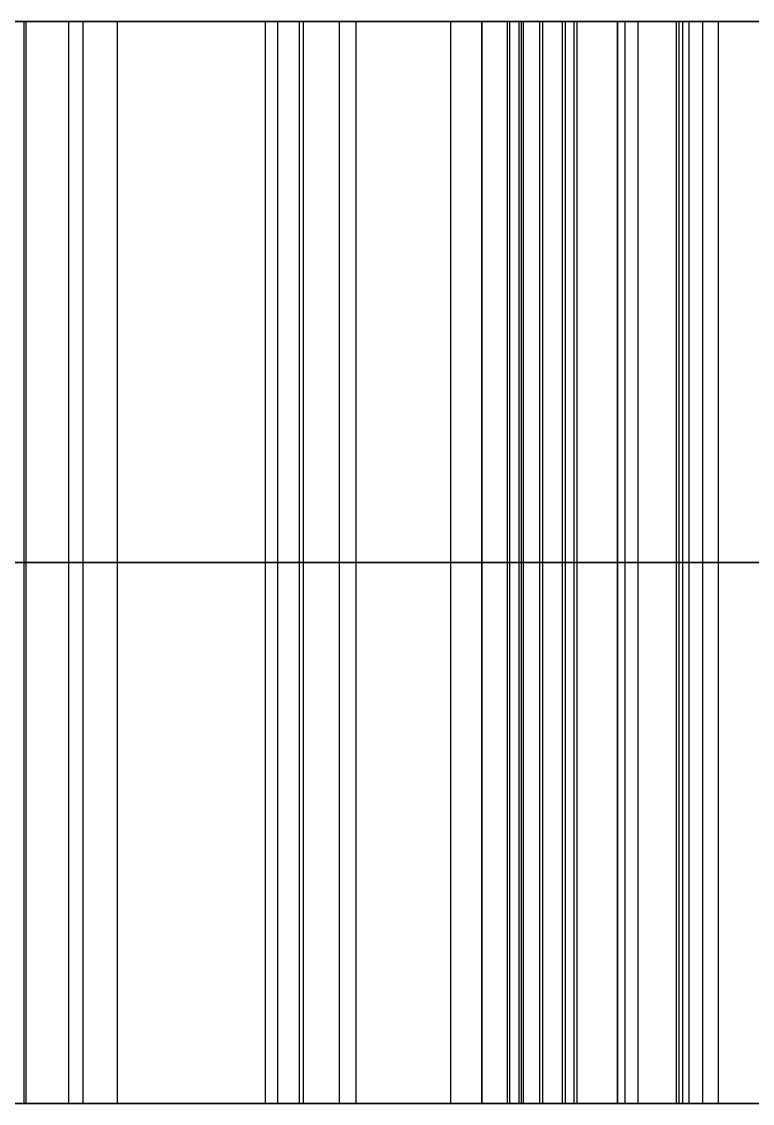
# Model space of a CAD drawing. Header units: millimetres. Extents: x -170 to 170, y -1654 to 210.
# Drawn here: x 99.56 to 109.69, y -50.53 to -35.53 of the extents above; entities that cross this region are included whole.
import ezdxf

# ---------------------------------------------------------------- set-up
doc = ezdxf.new("R2010")
doc.units = ezdxf.units.MM
doc.header["$MEASUREMENT"] = 0
doc.layers.add('V1', color=7, linetype='Continuous', true_color=0x000000)

msp = doc.modelspace()

# ---------------------------------------------------------------- linework, layer by layer
at = {"layer": 'V1'}
for p, q in [((87.183, -35.528, 255), (124.457, -35.528, 255)), ((94.833, -35.528, 345.833), (127.736, -35.528, 345.833)), ((94.833, -35.528, 164.167), (127.164, -35.528, 164.167)), ((-153, -43.028, 25), (153, -43.028, 25)), ((-153, -43.028, 25), (153, -43.028, 25)), ((87.183, -50.528, 255), (124.457, -50.528, 255)), ((94.833, -50.528, 345.833), (127.736, -50.528, 345.833)), ((94.833, -50.528, 164.167), (127.164, -50.528, 164.167))]:
    msp.add_line(p, q, dxfattribs=at)
for points in [[(-153, -35.528), (0, -35.528), (153, -35.528)], [(153, -35.528, 50), (0, -35.528, 50), (-153, -35.528, 50)], [(99.588, -35.528, 194.785), (99.588, -43.028, 194.785), (99.588, -50.528, 194.785)], [(99.615, -35.528, 379.791), (99.615, -43.028, 379.791), (99.615, -50.528, 379.791)], [(99.615, -35.528, 194.855), (99.615, -43.028, 194.855), (99.615, -50.528, 194.855)], [(100.207, -35.528, 312.034), (100.207, -43.028, 312.034), (100.207, -50.528, 312.034)], [(100.405, -35.528, 197.91), (100.405, -43.028, 197.91), (100.405, -50.528, 197.91)], [(100.881, -35.528, 276.674), (100.881, -43.028, 276.674), (100.881, -50.528, 276.674)], [(100.882, -35.528, 233.324), (100.882, -43.028, 233.324), (100.882, -50.528, 233.324)], [(102.934, -35.528, 316.376), (102.934, -43.028, 316.376), (102.934, -50.528, 316.376)], [(103.106, -35.528, 193.553), (103.106, -43.028, 193.553), (103.106, -50.528, 193.553)], [(103.407, -35.528, 274.783), (103.407, -43.028, 274.783), (103.407, -50.528, 274.783)], [(103.408, -35.528, 235.215), (103.408, -43.028, 235.215), (103.408, -50.528, 235.215)], [(103.461, -35.528, 274.732), (103.461, -43.028, 274.732), (103.461, -50.528, 274.732)], [(103.463, -35.528, 235.267), (103.463, -43.028, 235.267), (103.463, -50.528, 235.267)], [(103.963, -35.528, 125.036), (103.963, -43.028, 125.036), (103.963, -50.528, 125.036)], [(104.193, -35.528, 384.886), (104.193, -43.028, 384.886), (104.193, -50.528, 384.886)], [(105.506, -35.528, 289.305), (105.506, -43.028, 289.305), (105.506, -50.528, 289.305)], [(105.508, -35.528, 220.694), (105.508, -43.028, 220.694), (105.508, -50.528, 220.694)], [(105.938, -35.528, 277.518), (105.938, -43.028, 277.518), (105.938, -50.528, 277.518)], [(105.94, -35.528, 232.481), (105.94, -43.028, 232.481), (105.94, -50.528, 232.481)], [(106.293, -35.528, 317.992), (106.293, -43.028, 317.992), (106.293, -50.528, 317.992)], [(106.324, -35.528, 317.924), (106.324, -43.028, 317.924), (106.324, -50.528, 317.924)], [(106.456, -35.528, 191.917), (106.456, -43.028, 191.917), (106.456, -50.528, 191.917)], [(106.487, -35.528, 191.985), (106.487, -43.028, 191.985), (106.487, -50.528, 191.985)], [(106.516, -35.528, 125.988), (106.516, -43.028, 125.988), (106.516, -50.528, 125.988)], [(106.74, -35.528, 383.919), (106.74, -43.028, 383.919), (106.74, -50.528, 383.919)], [(106.782, -35.528, 282.575), (106.782, -43.028, 282.575), (106.782, -50.528, 282.575)], [(106.783, -35.528, 227.424), (106.783, -43.028, 227.424), (106.783, -50.528, 227.424)], [(107.054, -35.528, 136.762), (107.054, -43.028, 136.762), (107.054, -50.528, 136.762)], [(107.098, -35.528, 136.701), (107.098, -43.028, 136.701), (107.098, -50.528, 136.701)], [(107.215, -35.528, 373.142), (107.215, -43.028, 373.142), (107.215, -50.528, 373.142)], [(107.258, -35.528, 373.203), (107.258, -43.028, 373.203), (107.258, -50.528, 373.203)], [(107.819, -35.528, 290.744), (107.819, -43.028, 290.744), (107.819, -50.528, 290.744)], [(107.821, -35.528, 219.255), (107.821, -43.028, 219.255), (107.821, -50.528, 219.255)], [(107.925, -35.528, 315.205), (107.925, -43.028, 315.205), (107.925, -50.528, 315.205)], [(108.105, -35.528, 194.694), (108.105, -43.028, 194.694), (108.105, -50.528, 194.694)], [(108.635, -35.528, 133.945), (108.635, -43.028, 133.945), (108.635, -50.528, 133.945)], [(108.673, -35.528, 280.05), (108.673, -43.028, 280.05), (108.673, -50.528, 280.05)], [(108.674, -35.528, 229.949), (108.674, -43.028, 229.949), (108.674, -50.528, 229.949)], [(108.724, -35.528, 279.995), (108.724, -43.028, 279.995), (108.724, -50.528, 279.995)], [(108.725, -35.528, 230.004), (108.725, -43.028, 230.004), (108.725, -50.528, 230.004)], [(108.812, -35.528, 375.949), (108.812, -43.028, 375.949), (108.812, -50.528, 375.949)], [(109.001, -35.528, 127.106), (109.001, -43.028, 127.106), (109.001, -50.528, 127.106)], [(109.218, -35.528, 382.787), (109.218, -43.028, 382.787), (109.218, -50.528, 382.787)], [(-153, -43.028), (0, -43.028), (153, -43.028)], [(153, -43.028, 50), (0, -43.028, 50), (-153, -43.028, 50)], [(-153, -43.028), (0, -43.028), (153, -43.028)], [(153, -43.028, 50), (0, -43.028, 50), (-153, -43.028, 50)], [(-153, -50.528), (0, -50.528), (153, -50.528)], [(153, -50.528, 50), (0, -50.528, 50), (-153, -50.528, 50)]]:
    msp.add_open_spline(points, degree=2, dxfattribs=at)
for points, knots in [([(103.461, -35.528, 274.732), (103.443, -35.528, 274.749), (103.425, -35.528, 274.766), (103.407, -35.528, 274.783), (102.649, -35.528, 275.489), (101.802, -35.528, 276.143), (100.881, -35.528, 276.674), (98.978, -35.528, 277.773), (96.065, -35.528, 277.881), (94.152, -35.528, 277.95)], [42.701087, 42.701087, 42.701087, 42.701087, 42.720076, 42.720076, 42.720076, 43.509736, 43.509736, 43.509736, 44.27684, 44.27684, 44.27684, 44.27684]), ([(94.153, -35.528, 232.049), (96.066, -35.528, 232.118), (98.979, -35.528, 232.225), (100.882, -35.528, 233.324), (101.803, -35.528, 233.856), (102.65, -35.528, 234.509), (103.408, -35.528, 235.215), (103.426, -35.528, 235.232), (103.444, -35.528, 235.249), (103.463, -35.528, 235.267)], [60.00916, 60.00916, 60.00916, 60.00916, 60.776245, 60.776245, 60.776245, 61.565912, 61.565912, 61.565912, 61.584961, 61.584961, 61.584961, 61.584961]), ([(98.56, -35.528, 133.273), (98.564, -35.528, 133.248), (98.568, -35.528, 133.224), (98.572, -35.528, 133.199), (98.741, -35.528, 132.177), (99.012, -35.528, 131.142), (99.416, -35.528, 130.159), (100.251, -35.528, 128.126), (102.491, -35.528, 126.26), (103.963, -35.528, 125.036)], [92.723938, 92.723938, 92.723938, 92.723938, 92.742927, 92.742927, 92.742927, 93.532587, 93.532587, 93.532587, 94.299691, 94.299691, 94.299691, 94.299691]), ([(104.193, -35.528, 384.886), (102.713, -35.528, 383.671), (100.462, -35.528, 381.819), (99.615, -35.528, 379.791), (99.205, -35.528, 378.81), (98.928, -35.528, 377.777), (98.754, -35.528, 376.755), (98.75, -35.528, 376.731), (98.745, -35.528, 376.706), (98.741, -35.528, 376.681)], [102.885889, 102.885889, 102.885889, 102.885889, 103.652974, 103.652974, 103.652974, 104.442641, 104.442641, 104.442641, 104.46169, 104.46169, 104.46169, 104.46169]), ([(98.79, -35.528, 305.333), (99.464, -35.528, 307.125), (100.487, -35.528, 309.854), (100.207, -35.528, 312.034), (100.071, -35.528, 313.089), (99.794, -35.528, 314.122), (99.435, -35.528, 315.093), (99.426, -35.528, 315.117), (99.417, -35.528, 315.14), (99.409, -35.528, 315.164)], [67.155281, 67.155281, 67.155281, 67.155281, 67.922366, 67.922366, 67.922366, 68.712034, 68.712034, 68.712034, 68.731083, 68.731083, 68.731083, 68.731083]), ([(99.588, -35.528, 194.785), (99.597, -35.528, 194.809), (99.606, -35.528, 194.832), (99.615, -35.528, 194.855), (99.98, -35.528, 195.825), (100.263, -35.528, 196.856), (100.405, -35.528, 197.91), (100.698, -35.528, 200.088), (99.691, -35.528, 202.824), (99.028, -35.528, 204.62)], [42.701087, 42.701087, 42.701087, 42.701087, 42.720076, 42.720076, 42.720076, 43.509736, 43.509736, 43.509736, 44.27684, 44.27684, 44.27684, 44.27684]), ([(105.506, -35.528, 289.305), (105.575, -35.528, 287.391), (105.683, -35.528, 284.478), (106.782, -35.528, 282.575), (107.313, -35.528, 281.654), (107.967, -35.528, 280.808), (108.673, -35.528, 280.05), (108.69, -35.528, 280.031), (108.707, -35.528, 280.013), (108.724, -35.528, 279.995)], [38.570795, 38.570795, 38.570795, 38.570795, 39.33788, 39.33788, 39.33788, 40.127548, 40.127548, 40.127548, 40.146597, 40.146597, 40.146597, 40.146597]), ([(108.725, -35.528, 230.004), (108.708, -35.528, 229.986), (108.691, -35.528, 229.968), (108.674, -35.528, 229.949), (107.968, -35.528, 229.191), (107.315, -35.528, 228.345), (106.783, -35.528, 227.424), (105.684, -35.528, 225.521), (105.577, -35.528, 222.608), (105.508, -35.528, 220.694)], [64.139452, 64.139452, 64.139452, 64.139452, 64.158441, 64.158441, 64.158441, 64.948101, 64.948101, 64.948101, 65.715205, 65.715205, 65.715205, 65.715205]), ([(106.293, -35.528, 317.992), (106.303, -35.528, 317.969), (106.313, -35.528, 317.946), (106.324, -35.528, 317.924), (106.751, -35.528, 316.98), (107.28, -35.528, 316.05), (107.925, -35.528, 315.205), (109.258, -35.528, 313.457), (111.904, -35.528, 312.235), (113.643, -35.528, 311.434)], [71.285573, 71.285573, 71.285573, 71.285573, 71.304563, 71.304563, 71.304563, 72.094222, 72.094222, 72.094222, 72.861326, 72.861326, 72.861326, 72.861326]), ([(113.845, -35.528, 198.431), (112.101, -35.528, 197.64), (109.448, -35.528, 196.434), (108.105, -35.528, 194.694), (107.455, -35.528, 193.853), (106.92, -35.528, 192.927), (106.487, -35.528, 191.985), (106.477, -35.528, 191.963), (106.466, -35.528, 191.94), (106.456, -35.528, 191.917)], [38.570795, 38.570795, 38.570795, 38.570795, 39.33788, 39.33788, 39.33788, 40.127548, 40.127548, 40.127548, 40.146597, 40.146597, 40.146597, 40.146597]), ([(109.001, -35.528, 127.106), (109.188, -35.528, 129.011), (109.47, -35.528, 131.913), (108.635, -35.528, 133.945), (108.231, -35.528, 134.929), (107.696, -35.528, 135.855), (107.098, -35.528, 136.701), (107.083, -35.528, 136.721), (107.069, -35.528, 136.742), (107.054, -35.528, 136.762)], [95.739767, 95.739767, 95.739767, 95.739767, 96.506852, 96.506852, 96.506852, 97.29652, 97.29652, 97.29652, 97.315569, 97.315569, 97.315569, 97.315569]), ([(107.215, -35.528, 373.142), (107.229, -35.528, 373.163), (107.244, -35.528, 373.183), (107.258, -35.528, 373.203), (107.862, -35.528, 374.045), (108.402, -35.528, 374.968), (108.812, -35.528, 375.949), (109.659, -35.528, 377.977), (109.394, -35.528, 380.88), (109.218, -35.528, 382.787)], [99.870059, 99.870059, 99.870059, 99.870059, 99.889049, 99.889049, 99.889049, 100.678708, 100.678708, 100.678708, 101.445812, 101.445812, 101.445812, 101.445812]), ([(103.461, -43.028, 274.732), (103.443, -43.028, 274.749), (103.425, -43.028, 274.766), (103.407, -43.028, 274.783), (102.649, -43.028, 275.489), (101.802, -43.028, 276.143), (100.881, -43.028, 276.674), (98.978, -43.028, 277.773), (96.065, -43.028, 277.881), (94.152, -43.028, 277.95)], [42.701087, 42.701087, 42.701087, 42.701087, 42.720076, 42.720076, 42.720076, 43.509736, 43.509736, 43.509736, 44.27684, 44.27684, 44.27684, 44.27684]), ([(94.153, -43.028, 232.049), (96.066, -43.028, 232.118), (98.979, -43.028, 232.225), (100.882, -43.028, 233.324), (101.803, -43.028, 233.856), (102.65, -43.028, 234.509), (103.408, -43.028, 235.215), (103.426, -43.028, 235.232), (103.444, -43.028, 235.249), (103.463, -43.028, 235.267)], [60.00916, 60.00916, 60.00916, 60.00916, 60.776245, 60.776245, 60.776245, 61.565912, 61.565912, 61.565912, 61.584961, 61.584961, 61.584961, 61.584961]), ([(98.56, -43.028, 133.273), (98.564, -43.028, 133.248), (98.568, -43.028, 133.224), (98.572, -43.028, 133.199), (98.741, -43.028, 132.177), (99.012, -43.028, 131.142), (99.416, -43.028, 130.159), (100.251, -43.028, 128.126), (102.491, -43.028, 126.26), (103.963, -43.028, 125.036)], [92.723938, 92.723938, 92.723938, 92.723938, 92.742927, 92.742927, 92.742927, 93.532587, 93.532587, 93.532587, 94.299691, 94.299691, 94.299691, 94.299691]), ([(104.193, -43.028, 384.886), (102.713, -43.028, 383.671), (100.462, -43.028, 381.819), (99.615, -43.028, 379.791), (99.205, -43.028, 378.81), (98.928, -43.028, 377.777), (98.754, -43.028, 376.755), (98.75, -43.028, 376.731), (98.745, -43.028, 376.706), (98.741, -43.028, 376.681)], [102.885889, 102.885889, 102.885889, 102.885889, 103.652974, 103.652974, 103.652974, 104.442641, 104.442641, 104.442641, 104.46169, 104.46169, 104.46169, 104.46169]), ([(98.79, -43.028, 305.333), (99.464, -43.028, 307.125), (100.487, -43.028, 309.854), (100.207, -43.028, 312.034), (100.071, -43.028, 313.089), (99.794, -43.028, 314.122), (99.435, -43.028, 315.093), (99.426, -43.028, 315.117), (99.417, -43.028, 315.14), (99.409, -43.028, 315.164)], [67.155281, 67.155281, 67.155281, 67.155281, 67.922366, 67.922366, 67.922366, 68.712034, 68.712034, 68.712034, 68.731083, 68.731083, 68.731083, 68.731083]), ([(99.588, -43.028, 194.785), (99.597, -43.028, 194.809), (99.606, -43.028, 194.832), (99.615, -43.028, 194.855), (99.98, -43.028, 195.825), (100.263, -43.028, 196.856), (100.405, -43.028, 197.91), (100.698, -43.028, 200.088), (99.691, -43.028, 202.824), (99.028, -43.028, 204.62)], [42.701087, 42.701087, 42.701087, 42.701087, 42.720076, 42.720076, 42.720076, 43.509736, 43.509736, 43.509736, 44.27684, 44.27684, 44.27684, 44.27684]), ([(105.506, -43.028, 289.305), (105.575, -43.028, 287.391), (105.683, -43.028, 284.478), (106.782, -43.028, 282.575), (107.313, -43.028, 281.654), (107.967, -43.028, 280.808), (108.673, -43.028, 280.05), (108.69, -43.028, 280.031), (108.707, -43.028, 280.013), (108.724, -43.028, 279.995)], [38.570795, 38.570795, 38.570795, 38.570795, 39.33788, 39.33788, 39.33788, 40.127548, 40.127548, 40.127548, 40.146597, 40.146597, 40.146597, 40.146597]), ([(108.725, -43.028, 230.004), (108.708, -43.028, 229.986), (108.691, -43.028, 229.968), (108.674, -43.028, 229.949), (107.968, -43.028, 229.191), (107.315, -43.028, 228.345), (106.783, -43.028, 227.424), (105.684, -43.028, 225.521), (105.577, -43.028, 222.608), (105.508, -43.028, 220.694)], [64.139452, 64.139452, 64.139452, 64.139452, 64.158441, 64.158441, 64.158441, 64.948101, 64.948101, 64.948101, 65.715205, 65.715205, 65.715205, 65.715205]), ([(106.293, -43.028, 317.992), (106.303, -43.028, 317.969), (106.313, -43.028, 317.946), (106.324, -43.028, 317.924), (106.751, -43.028, 316.98), (107.28, -43.028, 316.05), (107.925, -43.028, 315.205), (109.258, -43.028, 313.457), (111.904, -43.028, 312.235), (113.643, -43.028, 311.434)], [71.285573, 71.285573, 71.285573, 71.285573, 71.304563, 71.304563, 71.304563, 72.094222, 72.094222, 72.094222, 72.861326, 72.861326, 72.861326, 72.861326]), ([(113.845, -43.028, 198.431), (112.101, -43.028, 197.64), (109.448, -43.028, 196.434), (108.105, -43.028, 194.694), (107.455, -43.028, 193.853), (106.92, -43.028, 192.927), (106.487, -43.028, 191.985), (106.477, -43.028, 191.963), (106.466, -43.028, 191.94), (106.456, -43.028, 191.917)], [38.570795, 38.570795, 38.570795, 38.570795, 39.33788, 39.33788, 39.33788, 40.127548, 40.127548, 40.127548, 40.146597, 40.146597, 40.146597, 40.146597]), ([(109.001, -43.028, 127.106), (109.188, -43.028, 129.011), (109.47, -43.028, 131.913), (108.635, -43.028, 133.945), (108.231, -43.028, 134.929), (107.696, -43.028, 135.855), (107.098, -43.028, 136.701), (107.083, -43.028, 136.721), (107.069, -43.028, 136.742), (107.054, -43.028, 136.762)], [95.739767, 95.739767, 95.739767, 95.739767, 96.506852, 96.506852, 96.506852, 97.29652, 97.29652, 97.29652, 97.315569, 97.315569, 97.315569, 97.315569]), ([(107.215, -43.028, 373.142), (107.229, -43.028, 373.163), (107.244, -43.028, 373.183), (107.258, -43.028, 373.203), (107.862, -43.028, 374.045), (108.402, -43.028, 374.968), (108.812, -43.028, 375.949), (109.659, -43.028, 377.977), (109.394, -43.028, 380.88), (109.218, -43.028, 382.787)], [99.870059, 99.870059, 99.870059, 99.870059, 99.889049, 99.889049, 99.889049, 100.678708, 100.678708, 100.678708, 101.445812, 101.445812, 101.445812, 101.445812]), ([(103.461, -50.528, 274.732), (103.443, -50.528, 274.749), (103.425, -50.528, 274.766), (103.407, -50.528, 274.783), (102.649, -50.528, 275.489), (101.802, -50.528, 276.143), (100.881, -50.528, 276.674), (98.978, -50.528, 277.773), (96.065, -50.528, 277.881), (94.152, -50.528, 277.95)], [42.701087, 42.701087, 42.701087, 42.701087, 42.720076, 42.720076, 42.720076, 43.509736, 43.509736, 43.509736, 44.27684, 44.27684, 44.27684, 44.27684]), ([(94.153, -50.528, 232.049), (96.066, -50.528, 232.118), (98.979, -50.528, 232.225), (100.882, -50.528, 233.324), (101.803, -50.528, 233.856), (102.65, -50.528, 234.509), (103.408, -50.528, 235.215), (103.426, -50.528, 235.232), (103.444, -50.528, 235.249), (103.463, -50.528, 235.267)], [60.00916, 60.00916, 60.00916, 60.00916, 60.776245, 60.776245, 60.776245, 61.565912, 61.565912, 61.565912, 61.584961, 61.584961, 61.584961, 61.584961]), ([(98.56, -50.528, 133.273), (98.564, -50.528, 133.248), (98.568, -50.528, 133.224), (98.572, -50.528, 133.199), (98.741, -50.528, 132.177), (99.012, -50.528, 131.142), (99.416, -50.528, 130.159), (100.251, -50.528, 128.126), (102.491, -50.528, 126.26), (103.963, -50.528, 125.036)], [92.723938, 92.723938, 92.723938, 92.723938, 92.742927, 92.742927, 92.742927, 93.532587, 93.532587, 93.532587, 94.299691, 94.299691, 94.299691, 94.299691]), ([(104.193, -50.528, 384.886), (102.713, -50.528, 383.671), (100.462, -50.528, 381.819), (99.615, -50.528, 379.791), (99.205, -50.528, 378.81), (98.928, -50.528, 377.777), (98.754, -50.528, 376.755), (98.75, -50.528, 376.731), (98.745, -50.528, 376.706), (98.741, -50.528, 376.681)], [102.885889, 102.885889, 102.885889, 102.885889, 103.652974, 103.652974, 103.652974, 104.442641, 104.442641, 104.442641, 104.46169, 104.46169, 104.46169, 104.46169]), ([(98.79, -50.528, 305.333), (99.464, -50.528, 307.125), (100.487, -50.528, 309.854), (100.207, -50.528, 312.034), (100.071, -50.528, 313.089), (99.794, -50.528, 314.122), (99.435, -50.528, 315.093), (99.426, -50.528, 315.117), (99.417, -50.528, 315.14), (99.409, -50.528, 315.164)], [67.155281, 67.155281, 67.155281, 67.155281, 67.922366, 67.922366, 67.922366, 68.712034, 68.712034, 68.712034, 68.731083, 68.731083, 68.731083, 68.731083]), ([(99.588, -50.528, 194.785), (99.597, -50.528, 194.809), (99.606, -50.528, 194.832), (99.615, -50.528, 194.855), (99.98, -50.528, 195.825), (100.263, -50.528, 196.856), (100.405, -50.528, 197.91), (100.698, -50.528, 200.088), (99.691, -50.528, 202.824), (99.028, -50.528, 204.62)], [42.701087, 42.701087, 42.701087, 42.701087, 42.720076, 42.720076, 42.720076, 43.509736, 43.509736, 43.509736, 44.27684, 44.27684, 44.27684, 44.27684]), ([(105.506, -50.528, 289.305), (105.575, -50.528, 287.391), (105.683, -50.528, 284.478), (106.782, -50.528, 282.575), (107.313, -50.528, 281.654), (107.967, -50.528, 280.808), (108.673, -50.528, 280.05), (108.69, -50.528, 280.031), (108.707, -50.528, 280.013), (108.724, -50.528, 279.995)], [38.570795, 38.570795, 38.570795, 38.570795, 39.33788, 39.33788, 39.33788, 40.127548, 40.127548, 40.127548, 40.146597, 40.146597, 40.146597, 40.146597]), ([(108.725, -50.528, 230.004), (108.708, -50.528, 229.986), (108.691, -50.528, 229.968), (108.674, -50.528, 229.949), (107.968, -50.528, 229.191), (107.315, -50.528, 228.345), (106.783, -50.528, 227.424), (105.684, -50.528, 225.521), (105.577, -50.528, 222.608), (105.508, -50.528, 220.694)], [64.139452, 64.139452, 64.139452, 64.139452, 64.158441, 64.158441, 64.158441, 64.948101, 64.948101, 64.948101, 65.715205, 65.715205, 65.715205, 65.715205]), ([(106.293, -50.528, 317.992), (106.303, -50.528, 317.969), (106.313, -50.528, 317.946), (106.324, -50.528, 317.924), (106.751, -50.528, 316.98), (107.28, -50.528, 316.05), (107.925, -50.528, 315.205), (109.258, -50.528, 313.457), (111.904, -50.528, 312.235), (113.643, -50.528, 311.434)], [71.285573, 71.285573, 71.285573, 71.285573, 71.304563, 71.304563, 71.304563, 72.094222, 72.094222, 72.094222, 72.861326, 72.861326, 72.861326, 72.861326]), ([(113.845, -50.528, 198.431), (112.101, -50.528, 197.64), (109.448, -50.528, 196.434), (108.105, -50.528, 194.694), (107.455, -50.528, 193.853), (106.92, -50.528, 192.927), (106.487, -50.528, 191.985), (106.477, -50.528, 191.963), (106.466, -50.528, 191.94), (106.456, -50.528, 191.917)], [38.570795, 38.570795, 38.570795, 38.570795, 39.33788, 39.33788, 39.33788, 40.127548, 40.127548, 40.127548, 40.146597, 40.146597, 40.146597, 40.146597]), ([(109.001, -50.528, 127.106), (109.188, -50.528, 129.011), (109.47, -50.528, 131.913), (108.635, -50.528, 133.945), (108.231, -50.528, 134.929), (107.696, -50.528, 135.855), (107.098, -50.528, 136.701), (107.083, -50.528, 136.721), (107.069, -50.528, 136.742), (107.054, -50.528, 136.762)], [95.739767, 95.739767, 95.739767, 95.739767, 96.506852, 96.506852, 96.506852, 97.29652, 97.29652, 97.29652, 97.315569, 97.315569, 97.315569, 97.315569]), ([(107.215, -50.528, 373.142), (107.229, -50.528, 373.163), (107.244, -50.528, 373.183), (107.258, -50.528, 373.203), (107.862, -50.528, 374.045), (108.402, -50.528, 374.968), (108.812, -50.528, 375.949), (109.659, -50.528, 377.977), (109.394, -50.528, 380.88), (109.218, -50.528, 382.787)], [99.870059, 99.870059, 99.870059, 99.870059, 99.889049, 99.889049, 99.889049, 100.678708, 100.678708, 100.678708, 101.445812, 101.445812, 101.445812, 101.445812])]:
    msp.add_open_spline(points, degree=3, knots=knots, dxfattribs=at)
for points, weights in [([(99.409, -35.528, 315.164), (101.809, -35.528, 315.835), (104.114, -35.528, 316.782), (106.293, -35.528, 317.992)], [1, 0.995432816344, 0.995432816344, 1]), ([(106.456, -35.528, 191.917), (104.284, -35.528, 193.14), (101.984, -35.528, 194.1), (99.588, -35.528, 194.785)], [1, 0.995432816344, 0.995432816344, 1]), ([(108.724, -35.528, 279.995), (106.768, -35.528, 278.451), (105.006, -35.528, 276.688), (103.461, -35.528, 274.732)], [1, 0.995432816344, 0.995432816344, 1]), ([(103.463, -35.528, 235.267), (105.007, -35.528, 233.31), (106.769, -35.528, 231.548), (108.725, -35.528, 230.004)], [1, 0.995432816344, 0.995432816344, 1]), ([(103.963, -35.528, 125.036), (105.687, -35.528, 125.615), (107.368, -35.528, 126.306), (109.001, -35.528, 127.106)], [1, 0.998547387537, 0.998547387537, 1]), ([(109.218, -35.528, 382.787), (107.591, -35.528, 383.597), (105.913, -35.528, 384.297), (104.193, -35.528, 384.886)], [1, 0.998547387537, 0.998547387537, 1]), ([(110.223, -35.528, 292.028), (108.592, -35.528, 291.225), (107.017, -35.528, 290.316), (105.506, -35.528, 289.305)], [1, 0.998547387537, 0.998547387537, 1]), ([(105.508, -35.528, 220.694), (107.019, -35.528, 219.683), (108.593, -35.528, 218.774), (110.224, -35.528, 217.971)], [1, 0.998547387537, 0.998547387537, 1]), ([(107.054, -35.528, 136.762), (109.199, -35.528, 138.031), (111.181, -35.528, 139.543), (112.972, -35.528, 141.275)], [1, 0.995432816344, 0.995432816344, 1]), ([(113.106, -35.528, 368.594), (111.325, -35.528, 370.338), (109.352, -35.528, 371.86), (107.215, -35.528, 373.142)], [1, 0.995432816344, 0.995432816344, 1]), ([(99.409, -43.028, 315.164), (101.809, -43.028, 315.835), (104.114, -43.028, 316.782), (106.293, -43.028, 317.992)], [1, 0.995432816344, 0.995432816344, 1]), ([(106.456, -43.028, 191.917), (104.284, -43.028, 193.14), (101.984, -43.028, 194.1), (99.588, -43.028, 194.785)], [1, 0.995432816344, 0.995432816344, 1]), ([(108.724, -43.028, 279.995), (106.768, -43.028, 278.451), (105.006, -43.028, 276.688), (103.461, -43.028, 274.732)], [1, 0.995432816344, 0.995432816344, 1]), ([(103.463, -43.028, 235.267), (105.007, -43.028, 233.31), (106.769, -43.028, 231.548), (108.725, -43.028, 230.004)], [1, 0.995432816344, 0.995432816344, 1]), ([(103.963, -43.028, 125.036), (105.687, -43.028, 125.615), (107.368, -43.028, 126.306), (109.001, -43.028, 127.106)], [1, 0.998547387537, 0.998547387537, 1]), ([(109.218, -43.028, 382.787), (107.591, -43.028, 383.597), (105.913, -43.028, 384.297), (104.193, -43.028, 384.886)], [1, 0.998547387537, 0.998547387537, 1]), ([(110.223, -43.028, 292.028), (108.592, -43.028, 291.225), (107.017, -43.028, 290.316), (105.506, -43.028, 289.305)], [1, 0.998547387537, 0.998547387537, 1]), ([(105.508, -43.028, 220.694), (107.019, -43.028, 219.683), (108.593, -43.028, 218.774), (110.224, -43.028, 217.971)], [1, 0.998547387537, 0.998547387537, 1]), ([(107.054, -43.028, 136.762), (109.199, -43.028, 138.031), (111.181, -43.028, 139.543), (112.972, -43.028, 141.275)], [1, 0.995432816344, 0.995432816344, 1]), ([(113.106, -43.028, 368.594), (111.325, -43.028, 370.338), (109.352, -43.028, 371.86), (107.215, -43.028, 373.142)], [1, 0.995432816344, 0.995432816344, 1]), ([(99.409, -50.528, 315.164), (101.809, -50.528, 315.835), (104.114, -50.528, 316.782), (106.293, -50.528, 317.992)], [1, 0.995432816344, 0.995432816344, 1]), ([(106.456, -50.528, 191.917), (104.284, -50.528, 193.14), (101.984, -50.528, 194.1), (99.588, -50.528, 194.785)], [1, 0.995432816344, 0.995432816344, 1]), ([(108.724, -50.528, 279.995), (106.768, -50.528, 278.451), (105.006, -50.528, 276.688), (103.461, -50.528, 274.732)], [1, 0.995432816344, 0.995432816344, 1]), ([(103.463, -50.528, 235.267), (105.007, -50.528, 233.31), (106.769, -50.528, 231.548), (108.725, -50.528, 230.004)], [1, 0.995432816344, 0.995432816344, 1]), ([(103.963, -50.528, 125.036), (105.687, -50.528, 125.615), (107.368, -50.528, 126.306), (109.001, -50.528, 127.106)], [1, 0.998547387537, 0.998547387537, 1]), ([(109.218, -50.528, 382.787), (107.591, -50.528, 383.597), (105.913, -50.528, 384.297), (104.193, -50.528, 384.886)], [1, 0.998547387537, 0.998547387537, 1]), ([(110.223, -50.528, 292.028), (108.592, -50.528, 291.225), (107.017, -50.528, 290.316), (105.506, -50.528, 289.305)], [1, 0.998547387537, 0.998547387537, 1]), ([(105.508, -50.528, 220.694), (107.019, -50.528, 219.683), (108.593, -50.528, 218.774), (110.224, -50.528, 217.971)], [1, 0.998547387537, 0.998547387537, 1]), ([(107.054, -50.528, 136.762), (109.199, -50.528, 138.031), (111.181, -50.528, 139.543), (112.972, -50.528, 141.275)], [1, 0.995432816344, 0.995432816344, 1]), ([(113.106, -50.528, 368.594), (111.325, -50.528, 370.338), (109.352, -50.528, 371.86), (107.215, -50.528, 373.142)], [1, 0.995432816344, 0.995432816344, 1])]:
    msp.add_rational_spline(points, weights, degree=3, dxfattribs=at)

doc.saveas('drawing.dxf')
